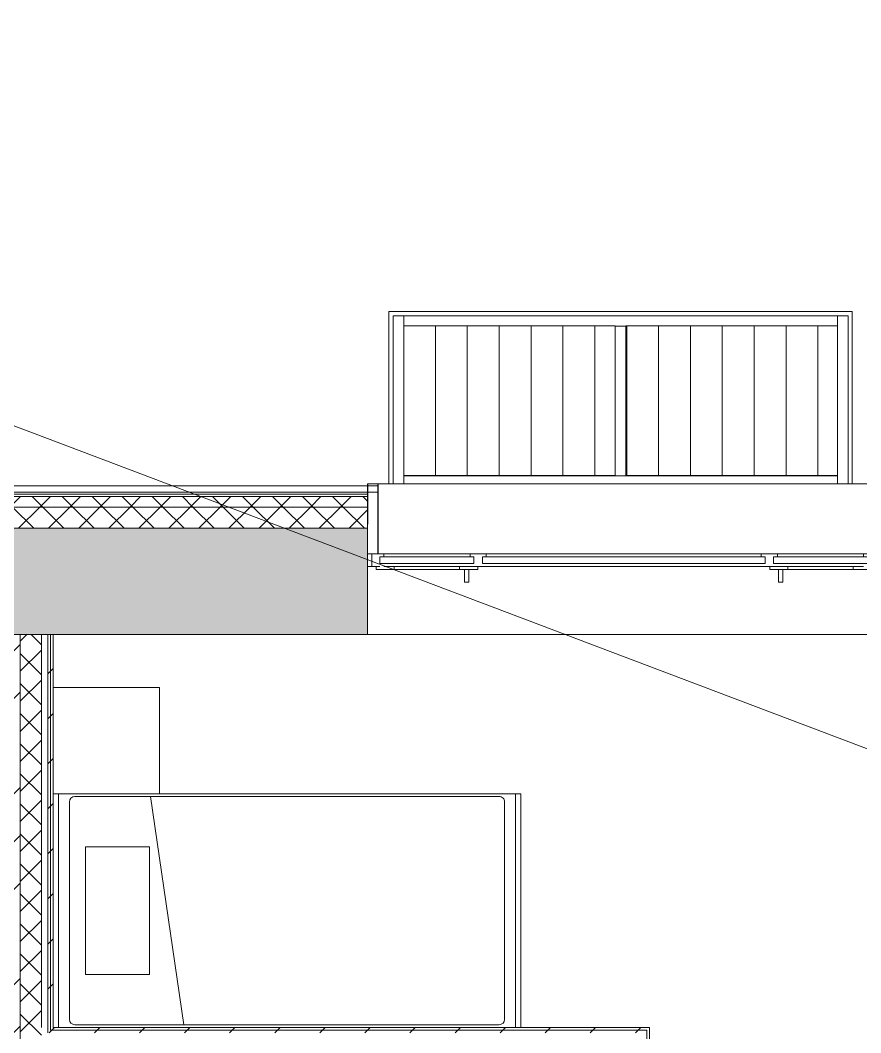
# Model space of a CAD drawing. Header units: millimetres. Extents: x -515342 to 330399, y -224905 to 507333.
# Drawn here: x -321903 to -317949, y -22069 to -17302 of the extents above; entities that cross this region are included whole.
import ezdxf

# ---------------------------------------------------------------- set-up
doc = ezdxf.new("R2010")
doc.units = ezdxf.units.MM
doc.layers.get('0').update_dxf_attribs({"lineweight": 0})
for name, color, linetype, lineweight in [('_ Окна', 7, 'Continuous', 0), ('Витраж', 7, 'Continuous', 0), ('Мебель', 7, 'Continuous', 0), ('Окна', 7, 'Continuous', 0), ('Панели витража', 7, 'Continuous', 0), ('Стены внутренние', 7, 'Continuous', 0), ('Стены наружные', 7, 'Continuous', 0), ('Стены несущие', 7, 'Continuous', 0), ('Стены отделка', 7, 'Continuous', 0), ('Стены штриховка', 7, 'Continuous', 0), ('экспертиза ДУ', 1, 'Continuous', 0)]:
    doc.layers.add(name, color=color, linetype=linetype, lineweight=lineweight)
pattern_1 = [(45, (0, 0), (-70.71068, 70.71068), []), (135, (0, 0), (-70.71068, -70.71068), [])]
pattern_2 = [(90, (0, 1380.71), (-150, 9e-15), [])]
pattern_3 = [(90, (0, 14773.38), (-150, 9e-15), [])]
pattern_4 = [(45, (-374753.14, -35598.53), (-106.066, 106.066), [])]

# ---------------------------------------------------------------- blocks, each defined once
blk = doc.blocks.new('Окно_ПВХ_3Створки_1Фрамуга-верх - АР_Окно_ОП_1820_h_х2370_3ст2фр-в-9695517-О_АР_П_1_0_000_План 1 этажа')
at = {"layer": '_ Окна'}
for p, q in [((-1129, 130), (-1205, 130)), ((-1205, 130), (-1205, 70)), ((-1185, 70), (-1185, 130)), ((-1147, 84), (-1147, 116)), ((-1147, 116), (-1129, 116)), ((-1129, 116), (-1129, 130)), ((-723, 116), (-1129, 116)), ((-647, 130), (-723, 130)), ((-723, 130), (-723, 116)), ((-723, 116), (-705, 116)), ((-705, 116), (-705, 84)), ((-665, 84), (-665, 116)), ((-665, 116), (-647, 116)), ((-647, 116), (-647, 130)), ((647, 116), (-647, 116)), ((723, 130), (647, 130)), ((647, 130), (647, 116)), ((647, 116), (665, 116)), ((665, 116), (665, 84)), ((705, 84), (705, 116)), ((705, 116), (723, 116)), ((723, 116), (723, 130)), ((1129, 116), (723, 116)), ((1129, 130), (1129, 116)), ((1205, 130), (1129, 130)), ((1129, 116), (1147, 116)), ((1147, 116), (1147, 84)), ((1185, 70), (1185, 130)), ((1205, 70), (1205, 130)), ((-1205, 70), (-1147, 70)), ((-1165, 56), (-1165, 70)), ((-1080, 56), (-1165, 56)), ((-705, 84), (-1147, 84)), ((-1080, 70), (-1080, 56)), ((-772, 70), (-772, 56)), ((-687, 56), (-772, 56)), ((-705, 70), (-665, 70)), ((-687, 70), (-687, 56)), ((665, 84), (-665, 84)), ((665, 70), (705, 70)), ((687, 56), (687, 70)), ((772, 56), (687, 56)), ((1147, 84), (705, 84)), ((772, 70), (772, 56)), ((1080, 70), (1080, 56)), ((1165, 56), (1080, 56)), ((1147, 70), (1205, 70)), ((1165, 70), (1165, 56))]:
    blk.add_line(p, q, dxfattribs=at)
at = {"layer": 'Окна'}
for p, q in [((-1129, 130), (-723, 130)), ((-647, 130), (647, 130)), ((723, 130), (1129, 130)), ((-705, 70), (-1129, 70)), ((-772, 56), (-1080, 56)), ((-748.5, -4), (-748.5, 56)), ((-728.5, 56), (-728.5, -4)), ((665, 70), (-665, 70)), ((1129, 70), (705, 70)), ((728.5, -4), (728.5, 56)), ((748.5, 56), (748.5, -4)), ((1080, 56), (772, 56)), ((-728.5, -4), (-748.5, -4)), ((748.5, -4), (728.5, -4))]:
    blk.add_line(p, q, dxfattribs=at)
blk = doc.blocks.new('Прямоугольный импост - АР_Откос_Металлический_50х330 Белый Левый-9898762-О_АР_П_1_0_000_План 1 этажа')
at = {"layer": 'Витраж'}
blk.add_line((44883.8, 16115), (47193.8, 16115), dxfattribs=at)
blk = doc.blocks.new('Прямоугольный импост - АР_Откос_Металлический_50х330 Белый Правый-9899492-О_АР_П_1_0_000_План 1 этажа')
at = {"layer": 'Витраж', "lineweight": 18}
for p, q in [((-50, -290), (-50, 40)), ((-50, 40), (0, 40)), ((-1, 39), (-49, 39)), ((-49, 39), (-49, -290)), ((-1, -150), (-1, 39)), ((0, 40), (0, -150)), ((0, -150), (-1, -150))]:
    blk.add_line(p, q, dxfattribs=at)
blk = doc.blocks.new('Системная панель - АР_ПанельВитража_Монолитный поликарбонат 6мм-V157-О_АР_П_1_0_000_План 1 этажа')
at = {"layer": 'Панели витража'}
h = blk.add_hatch(dxfattribs=at)
h.set_pattern_fill('FP_67', color=256, style=0, pattern_type=2)
h.set_pattern_definition(pattern_2)
h.paths.add_polyline_path([(55699.9, 16154.1), (56694.9, 16154.1), (56694.9, 16859), (55699.9, 16859)])
h = blk.add_hatch(dxfattribs=at)
h.set_pattern_fill('FP_68', color=256, style=0, pattern_type=2)
h.set_pattern_definition(pattern_3)
h.paths.add_polyline_path([(55921.5, 16152.6), (56694.9, 16152.6), (56694.9, 16154.1), (55699.9, 16154.1), (55699.9, 16152.6)])
for p, q in [((56694.9, 16859), (55699.9, 16859)), ((55699.9, 16859), (55699.9, 16154.1)), ((56694.9, 16154.1), (56694.9, 16859)), ((55699.9, 16154.1), (56694.9, 16154.1)), ((55699.9, 16152.2), (55699.9, 16154.1)), ((56694.9, 16152.2), (56694.9, 16154.1))]:
    blk.add_line(p, q, dxfattribs=at)
blk = doc.blocks.new('Прямоугольный импост - АР_Импост_50х50 _труба_-10238076-О_АР_П_1_0_000_План 1 этажа')
at = {"layer": 'Витраж'}
for p, q in [((18736.4, 16859), (18736.4, 16905)), ((19756.4, 16905), (18736.4, 16905)), ((19756.4, 16857.4), (19731.4, 16857.4))]:
    blk.add_line(p, q, dxfattribs=at)
blk = doc.blocks.new('Прямоугольный импост - АР_Импост_50х50 _труба_-10238077-О_АР_П_1_0_000_План 1 этажа')
at = {"layer": 'Витраж'}
for p, q in [((55674.9, 16152.6), (56694.9, 16152.6)), ((56694.9, 16152.6), (56694.9, 16115))]:
    blk.add_line(p, q, dxfattribs=at)
blk = doc.blocks.new('Прямоугольный импост - АР_Импост_50х50 _труба_-V158-О_АР_П_1_0_000_План 1 этажа')
at = {"layer": 'Витраж'}
for p, q in [((56694.9, 16905), (56744.9, 16905)), ((56694.9, 16859), (56694.9, 16905)), ((56744.9, 16115), (56744.9, 16905)), ((56694.9, 16115), (56694.9, 16152.6))]:
    blk.add_line(p, q, dxfattribs=at)
blk = doc.blocks.new('Прямоугольный импост - АР_Импост_50х50 _труба_-V159-О_АР_П_1_0_000_План 1 этажа')
at = {"layer": 'Витраж'}
for p, q in [((54604.9, 16905), (54654.9, 16905)), ((54604.9, 16905), (54604.9, 16115)), ((54654.9, 16905), (54654.9, 16859)), ((54654.9, 16152.6), (54654.9, 16115))]:
    blk.add_line(p, q, dxfattribs=at)
blk = doc.blocks.new('Системная панель - АР_ПанельВитража_Монолитный поликарбонат 6мм-V160-О_АР_П_1_0_000_План 1 этажа')
at = {"layer": 'Панели витража'}
h = blk.add_hatch(dxfattribs=at)
h.set_pattern_fill('FP_67', color=256, style=0, pattern_type=2)
h.set_pattern_definition(pattern_2)
h.paths.add_polyline_path([(55649.9, 16154.1), (55649.9, 16859), (54654.9, 16859), (54654.9, 16154.1)])
h = blk.add_hatch(dxfattribs=at)
h.set_pattern_fill('FP_68', color=256, style=0, pattern_type=2)
h.set_pattern_definition(pattern_3)
h.paths.add_polyline_path([(54654.9, 16152.6), (55649.9, 16152.6), (55649.9, 16154.1), (54654.9, 16154.1)])
for p, q in [((55649.9, 16859), (54654.9, 16859)), ((54654.9, 16859), (54654.9, 16154.1)), ((55649.9, 16154.1), (55649.9, 16859)), ((54654.9, 16154.1), (55649.9, 16154.1)), ((54654.9, 16152.2), (54654.9, 16154.1)), ((55649.9, 16152.2), (55649.9, 16154.1))]:
    blk.add_line(p, q, dxfattribs=at)
blk = doc.blocks.new('Прямоугольный импост - АР_Импост_50х50 _труба_-10238080-О_АР_П_1_0_000_План 1 этажа')
at = {"layer": 'Витраж'}
for p, q in [((20776.4, 16905), (19756.4, 16905)), ((20776.4, 16905), (20776.4, 16859)), ((19781.4, 16857.4), (19756.4, 16857.4))]:
    blk.add_line(p, q, dxfattribs=at)
blk = doc.blocks.new('Прямоугольный импост - АР_Импост_50х50 _труба_-10238081-О_АР_П_1_0_000_План 1 этажа')
at = {"layer": 'Витраж'}
for p, q in [((54654.9, 16115), (54654.9, 16152.6)), ((54654.9, 16152.6), (55674.9, 16152.6))]:
    blk.add_line(p, q, dxfattribs=at)
blk = doc.blocks.new('Прямоугольный импост - АР_Импост_50х50 _труба_-V161-О_АР_П_1_0_000_План 1 этажа')
at = {"layer": 'Витраж'}
for p, q in [((55649.9, 16857.4), (55699.9, 16857.4)), ((55699.9, 16152.6), (55649.9, 16152.6))]:
    blk.add_line(p, q, dxfattribs=at)
blk = doc.blocks.new('СД_Люблино_Фасады_rvt-1-О_АР_П_1_0_000_План 1 этажа')
at = {"layer": 'Стены внутренние'}
h = blk.add_hatch(dxfattribs=at)
h.set_pattern_fill('FP_1', color=256, style=0, pattern_type=2)
h.set_pattern_definition([(45, (0, 0), (-224.5064, 224.5064), []), (45, (224.5, 0), (-224.5064, 224.5064), [396.875, -79.375, 3.353, -76.022])])
h.paths.add_polyline_path([(95008.7, 15405), (95268.9, 15405), (95268.9, 15905), (93672.7, 15905), (93672.7, 15405), (94120.4, 15405)])
h.paths.add_polyline_path([(101935, 15405), (101935, 15905), (97278.9, 15905), (97278.9, 15405), (101435, 15405)])
h.paths.add_polyline_path([(91662.7, 15405), (91662.7, 15905), (90062.5, 15905), (90062.5, 15405), (91455.3, 15405)])
h.paths.add_polyline_path([(88052.5, 15405), (88052.5, 15905), (86472.6, 15905), (86472.6, 15405), (87902, 15405)])
h.paths.add_polyline_path([(83460.2, 15405), (84462.6, 15405), (84462.6, 15905), (82935.3, 15905), (82935.3, 15405)])
h.paths.add_polyline_path([(80925.3, 15405), (80925.3, 15905), (79340.3, 15905), (79340.3, 15405), (80795.2, 15405)])
h.paths.add_polyline_path([(72144.8, 15405), (73729.7, 15405), (73729.7, 15905), (72144.8, 15905), (72144.8, 15520.8)])
h.paths.add_polyline_path([(70134.8, 15405), (70134.8, 15905), (68493.6, 15905), (68493.6, 15405), (69731.3, 15405)])
h.paths.add_polyline_path([(76353.4, 15405), (77330.3, 15405), (77330.3, 15905), (75739.7, 15905), (75739.7, 15405)])
h.paths.add_polyline_path([(60500.1, 15405), (62868.6, 15405), (62868.6, 15905), (60500.1, 15905), (60500.1, 15725)])
h.paths.add_polyline_path([(64878.6, 15405), (66483.6, 15405), (66483.6, 15905), (64878.6, 15905), (64878.6, 15520.8)])
h.paths.add_polyline_path([(58090.1, 15405), (58090.1, 15905), (56894.2, 15905), (56894.2, 15405), (57698.2, 15405)])
h.paths.add_polyline_path([(51650.9, 15405), (54484.2, 15405), (54484.2, 15905), (51650.9, 15905)])
h.paths.add_polyline_path([(49990.9, 15405), (49990.9, 15905), (47243.8, 15905), (47243.8, 15405), (49703, 15405)])
h.paths.add_polyline_path([(40819.6, 15405), (41213.8, 15405), (41213.8, 15905), (38819.5, 15905), (38819.5, 15405), (39931.2, 15405)])
h.paths.add_polyline_path([(44833.8, 15405), (44833.8, 15905), (43623.8, 15905), (43623.8, 15405), (44430.3, 15405)])
h.paths.add_polyline_path([(36809.5, 15405), (36809.5, 15905), (35219.5, 15905), (35219.5, 15405), (36406, 15405)])
h.paths.add_polyline_path([(29609.5, 15405), (29609.5, 15905), (28023.1, 15905), (28023.1, 15405), (29271.1, 15405)])
h.paths.add_polyline_path([(31619.5, 15405), (33209.5, 15405), (33209.5, 15905), (31619.5, 15905), (31619.5, 15520.8)])
h.paths.add_polyline_path([(17210.3, 15405), (18800.9, 15405), (18800.9, 15905), (17210.3, 15905), (17210.3, 15725)])
h.paths.add_polyline_path([(20810.9, 15405), (22415.8, 15405), (22415.8, 15905), (20810.9, 15905), (20810.9, 15725)])
h.paths.add_polyline_path([(15200.3, 15405), (15200.3, 15905), (13615.3, 15905), (13615.3, 15405), (15057.5, 15405)])
h.paths.add_polyline_path([(24425.8, 15405), (26013.1, 15405), (26013.1, 15905), (24425.8, 15905), (24425.8, 15520.8)])
h.paths.add_polyline_path([(10024.1, 15405), (11605.3, 15405), (11605.3, 15905), (10024.1, 15905), (10024.1, 15725)])
h.paths.add_polyline_path([(6409.2, 15405), (8014.1, 15405), (8014.1, 15905), (6409.2, 15905), (6409.2, 15725)])
h.paths.add_polyline_path([(4399.2, 15405), (4399.2, 15905), (2875, 15905), (2875, 15405), (4397.3, 15405)])
h.paths.add_polyline_path([(1325, 15405), (1325, 15905), (-305, 15905), (-305, 15405), (843.9, 15405)])
at = {"layer": 'Стены наружные'}
h = blk.add_hatch(dxfattribs=at)
h.set_pattern_fill('FP_10', color=256, style=0, pattern_type=2)
h.set_pattern_definition(pattern_1)
h.paths.add_polyline_path([(102085, 16005), (102085, 16055), (97278.9, 16055), (97278.9, 16005), (102035, 16005)])
h.paths.add_polyline_path([(95268.9, 16005), (95268.9, 16055), (93672.7, 16055), (93672.7, 16005), (95008.7, 16005)])
h.paths.add_polyline_path([(83460.2, 16005), (84462.6, 16005), (84462.6, 16055), (82935.3, 16055), (82935.3, 16005)])
h.paths.add_polyline_path([(86472.6, 16005), (88052.5, 16005), (88052.5, 16055), (86472.6, 16055)])
h.paths.add_polyline_path([(80925.3, 16005), (80925.3, 16055), (79340.3, 16055), (79340.3, 16005), (80795.2, 16005)])
h.paths.add_polyline_path([(90062.5, 16005), (91662.7, 16005), (91662.7, 16055), (90062.5, 16055)])
h.paths.add_polyline_path([(77330.3, 16005), (77330.3, 16055), (75739.7, 16055), (75739.7, 16005), (77241.8, 16005)])
h.paths.add_polyline_path([(51650.9, 16005), (54484.2, 16005), (54484.2, 16055), (51650.9, 16055)])
h.paths.add_polyline_path([(70134.8, 16005), (70134.8, 16055), (68493.6, 16055), (68493.6, 16005), (69246.7, 16005)])
h.paths.add_polyline_path([(61251.5, 16005), (62868.6, 16005), (62868.6, 16055), (60500.1, 16055), (60500.1, 16005)])
h.paths.add_polyline_path([(72144.8, 16005), (73729.7, 16005), (73729.7, 16055), (72144.8, 16055)])
h.paths.add_polyline_path([(57698.2, 16005), (58090.1, 16005), (58090.1, 16055), (56894.2, 16055), (56894.2, 16005)])
h.paths.add_polyline_path([(66483.6, 16005), (66483.6, 16055), (64878.6, 16055), (64878.6, 16005), (65693.3, 16005)])
h.paths.add_polyline_path([(49990.9, 16005), (49990.9, 16055), (47243.8, 16055), (47243.8, 16005), (49703, 16005)])
h.paths.add_polyline_path([(36377.8, 16005), (36809.5, 16005), (36809.5, 16055), (35219.5, 16055), (35219.5, 16005), (35489.5, 16005)])
h.paths.add_polyline_path([(39042.9, 16005), (41213.8, 16005), (41213.8, 16055), (38819.5, 16055), (38819.5, 16005)])
h.paths.add_polyline_path([(44373, 16005), (44833.8, 16005), (44833.8, 16055), (43623.8, 16055), (43623.8, 16005)])
h.paths.add_polyline_path([(29271.1, 16005), (29609.5, 16005), (29609.5, 16055), (28023.1, 16055), (28023.1, 16005), (28382.7, 16005)])
h.paths.add_polyline_path([(24425.8, 16005), (26013.1, 16005), (26013.1, 16055), (24425.8, 16055)])
h.paths.add_polyline_path([(33209.5, 16005), (33209.5, 16055), (31619.5, 16055), (31619.5, 16005), (32824.4, 16005)])
h.paths.add_polyline_path([(11605.3, 16005), (11605.3, 16055), (10024.1, 16055), (10024.1, 16005), (11504.1, 16005)])
h.paths.add_polyline_path([(20810.9, 16005), (22415.8, 16005), (22415.8, 16055), (20810.9, 16055)])
h.paths.add_polyline_path([(18610.9, 16005), (18800.9, 16005), (18800.9, 16055), (17210.3, 16055), (17210.3, 16005), (17722.5, 16005)])
h.paths.add_polyline_path([(15200.3, 16005), (15200.3, 16055), (13615.3, 16055), (13615.3, 16005), (15057.5, 16005)])
h.paths.add_polyline_path([(8014.1, 16005), (8014.1, 16055), (6409.2, 16055), (6409.2, 16005), (7950.7, 16005)])
h.paths.add_polyline_path([(397.7, 16005), (397.7, 16055), (-405, 16055), (-405, 16005), (-44.4, 16005)])
h.paths.add_polyline_path([(4399.2, 16005), (4399.2, 16055), (3897.7, 16055), (3897.7, 16005), (4397.3, 16005)])
h = blk.add_hatch(dxfattribs=at)
h.set_pattern_fill('FP_10', color=256, style=0, pattern_type=2)
h.set_pattern_definition(pattern_1)
h.paths.add_polyline_path([(93672.7, 15905), (95268.9, 15905), (95268.9, 16005), (93672.7, 16005)])
h.paths.add_polyline_path([(102035, 15905), (102035, 16005), (97278.9, 16005), (97278.9, 15905), (101935, 15905)])
h.paths.add_polyline_path([(84348.6, 15905), (84462.6, 15905), (84462.6, 16005), (82935.3, 16005), (82935.3, 15905), (83460.2, 15905)])
h.paths.add_polyline_path([(87013.6, 15905), (88052.5, 15905), (88052.5, 16005), (86472.6, 16005), (86472.6, 15905)])
h.paths.add_polyline_path([(90062.5, 15905), (91662.7, 15905), (91662.7, 16005), (90062.5, 16005)])
h.paths.add_polyline_path([(73688.4, 15905), (73729.7, 15905), (73729.7, 16005), (72144.8, 16005), (72144.8, 15905), (72800.1, 15905)])
h.paths.add_polyline_path([(75739.7, 15905), (77330.3, 15905), (77330.3, 16005), (75739.7, 16005)])
h.paths.add_polyline_path([(79340.3, 15905), (80925.3, 15905), (80925.3, 16005), (79340.3, 16005)])
h.paths.add_polyline_path([(69246.7, 15905), (70134.8, 15905), (70134.8, 16005), (68493.6, 16005), (68493.6, 15905)])
h.paths.add_polyline_path([(62868.6, 15905), (62868.6, 16005), (60500.1, 16005), (60500.1, 15905), (62139.9, 15905)])
h.paths.add_polyline_path([(65693.3, 15905), (66483.6, 15905), (66483.6, 16005), (64878.6, 16005), (64878.6, 15905)])
h.paths.add_polyline_path([(52368.1, 15905), (54484.2, 15905), (54484.2, 16005), (51650.9, 16005), (51650.9, 15905)])
h.paths.add_polyline_path([(58090.1, 15905), (58090.1, 16005), (56894.2, 16005), (56894.2, 15905), (57698.2, 15905)])
h.paths.add_polyline_path([(47926.3, 15905), (49990.9, 15905), (49990.9, 16005), (47243.8, 16005), (47243.8, 15905)])
h.paths.add_polyline_path([(43623.8, 15905), (44833.8, 15905), (44833.8, 16005), (43623.8, 16005)])
h.paths.add_polyline_path([(41213.8, 15905), (41213.8, 16005), (38819.5, 16005), (38819.5, 15905), (40819.6, 15905)])
h.paths.add_polyline_path([(31936.1, 15905), (33209.5, 15905), (33209.5, 16005), (31619.5, 16005), (31619.5, 15905)])
h.paths.add_polyline_path([(36809.5, 15905), (36809.5, 16005), (35219.5, 16005), (35219.5, 15905), (36377.8, 15905)])
h.paths.add_polyline_path([(29609.5, 15905), (29609.5, 16005), (28023.1, 16005), (28023.1, 15905), (29271.1, 15905)])
h.paths.add_polyline_path([(26013.1, 15905), (26013.1, 16005), (24425.8, 16005), (24425.8, 15905), (25717.7, 15905)])
h.paths.add_polyline_path([(20810.9, 15905), (22415.8, 15905), (22415.8, 16005), (20810.9, 16005)])
h.paths.add_polyline_path([(18800.9, 15905), (18800.9, 16005), (17210.3, 16005), (17210.3, 15905), (18610.9, 15905)])
h.paths.add_polyline_path([(15057.5, 15905), (15200.3, 15905), (15200.3, 16005), (13615.3, 16005), (13615.3, 15905)])
h.paths.add_polyline_path([(11504.1, 15905), (11605.3, 15905), (11605.3, 16005), (10024.1, 16005), (10024.1, 15905)])
h.paths.add_polyline_path([(8014.1, 15905), (8014.1, 16005), (6409.2, 16005), (6409.2, 15905), (7950.7, 15905)])
h.paths.add_polyline_path([(-44.4, 15905), (397.7, 15905), (397.7, 16005), (-305, 16005), (-305, 15905)])
h.paths.add_polyline_path([(4399.2, 15905), (4399.2, 16005), (3897.7, 16005), (3897.7, 15905), (4397.3, 15905)])
at = {"layer": 'Стены внутренние'}
for p, q in [((54584.9, 16925), (56764.9, 16925)), ((54584.9, 16925), (54584.9, 16905)), ((56764.9, 16905), (56764.9, 16925)), ((54584.9, 16115), (54584.9, 16905)), ((56764.9, 16905), (56764.9, 16115)), ((52170.9, 16105), (54484.2, 16105)), ((54485, 16075), (54533.4, 16075)), ((54485.2, 16105), (54533.3, 16105)), ((56894.2, 15405), (54484.2, 15405))]:
    blk.add_line(p, q, dxfattribs=at)
at = {"layer": 'Стены несущие'}
for p, q in [((54484.2, 15905), (51650.9, 15905)), ((51650.9, 15905), (54484.2, 15905)), ((54484.2, 15785), (54484.2, 15905)), ((54484.2, 15405), (54484.2, 15725)), ((51650.9, 15405), (54484.2, 15405))]:
    blk.add_line(p, q, dxfattribs=at)
at = {"layer": 'Стены отделка', "lineweight": 9}
for p, q in [((54484.2, 16075), (51650.9, 16075)), ((54484.2, 16065), (54484.2, 16075)), ((54484.2, 16055), (54484.2, 16065)), ((54484.2, 16005), (54484.2, 16055)), ((54484.2, 15905), (54484.2, 16005))]:
    blk.add_line(p, q, dxfattribs=at)
at = {"layer": 'Стены штриховка'}
for p, q in [((54484.2, 16065), (51650.9, 16065)), ((54484.2, 16055), (51650.9, 16055)), ((51650.9, 16055), (54484.2, 16055)), ((54484.2, 16005), (51650.9, 16005))]:
    blk.add_line(p, q, dxfattribs=at)
at = {"layer": 'Витраж', "lineweight": 9}
for name, p in [('Прямоугольный импост - АР_Импост_50х50 _труба_-V159-О_АР_П_1_0_000_План 1 этажа', (0, 0)), ('Прямоугольный импост - АР_Импост_50х50 _труба_-10238076-О_АР_П_1_0_000_План 1 этажа', (35918.5, 0)), ('Прямоугольный импост - АР_Импост_50х50 _труба_-10238080-О_АР_П_1_0_000_План 1 этажа', (35918.5, 0)), ('Прямоугольный импост - АР_Импост_50х50 _труба_-V158-О_АР_П_1_0_000_План 1 этажа', (0, 0)), ('Прямоугольный импост - АР_Импост_50х50 _труба_-V161-О_АР_П_1_0_000_План 1 этажа', (0, 0)), ('Прямоугольный импост - АР_Откос_Металлический_50х330 Белый Левый-9898762-О_АР_П_1_0_000_План 1 этажа', (9650.5, 0)), ('Прямоугольный импост - АР_Импост_50х50 _труба_-10238081-О_АР_П_1_0_000_План 1 этажа', (0, 0)), ('Прямоугольный импост - АР_Импост_50х50 _труба_-10238077-О_АР_П_1_0_000_План 1 этажа', (0, 0))]:
    blk.add_blockref(name, p, dxfattribs=at)
at = {"layer": 'Витраж', "lineweight": 9, "extrusion": (0, 0, -1)}
blk.add_blockref('Прямоугольный импост - АР_Откос_Металлический_50х330 Белый Правый-9899492-О_АР_П_1_0_000_План 1 этажа', (-54484.2, 16075), dxfattribs=at)
at = {"layer": 'Окна', "lineweight": 9}
blk.add_blockref('Окно_ПВХ_3Створки_1Фрамуга-верх - АР_Окно_ОП_1820_h_х2370_3ст2фр-в-9695517-О_АР_П_1_0_000_План 1 этажа', (55689.2, 15655), dxfattribs=at)
at = {"layer": 'Панели витража', "lineweight": 9}
for name in ['Системная панель - АР_ПанельВитража_Монолитный поликарбонат 6мм-V160-О_АР_П_1_0_000_План 1 этажа', 'Системная панель - АР_ПанельВитража_Монолитный поликарбонат 6мм-V157-О_АР_П_1_0_000_План 1 этажа']:
    blk.add_blockref(name, (0, 0), dxfattribs=at)
blk = doc.blocks.new('Кровать-Больница - 1100 x 2200 мм-V6-О_АР_П_1_0_000_План 1 этажа')
at = {"layer": 'Мебель'}
for p, q in [((-141.5, 683.6), (958.5, 683.6)), ((958.5, 709), (958.5, 683.6)), ((958.5, -1465.6), (958.5, 683.6)), ((-103.4, 632.8), (920.4, 632.8)), ((-128.8, -1389.4), (-128.8, 607.4)), ((945.8, -1389.4), (945.8, 607.4)), ((108.5, 556.6), (108.5, 256.6)), ((108.5, 556.6), (708.5, 556.6)), ((708.5, 556.6), (708.5, 256.6)), ((945.8, 251.8), (-128.8, 95.1)), ((108.5, 256.6), (708.5, 256.6)), ((-103.4, -1414.8), (920.4, -1414.8)), ((-141.5, -1465.6), (958.5, -1465.6)), ((958.5, -1465.6), (958.5, -1491)), ((-141.5, -1491), (958.5, -1491))]:
    blk.add_line(p, q, dxfattribs=at)
for centre, start, end in [((-103.4, 607.4), 90, 180), ((920.4, 607.4), 0, 90), ((-103.4, -1389.4), 180, 270), ((920.4, -1389.4), 270, 0)]:
    blk.add_arc(centre, 25.4, start, end, dxfattribs=at)
blk = doc.blocks.new('Прикроватная тумба - Прикроватная тумба-8752864-О_АР_П_1_0_000_План 1 этажа')
at = {"layer": 'Мебель'}
for p, q in [((500, 500), (0, 500)), ((500, 0), (500, 500))]:
    blk.add_line(p, q, dxfattribs=at)

msp = doc.modelspace()

# ---------------------------------------------------------------- hatches: boundary and pattern name
at = {"layer": 'Стены внутренние'}
h = msp.add_hatch(dxfattribs=at)
h.set_pattern_fill('FP_1', color=256, style=0, pattern_type=2)
h.set_pattern_definition([(45, (-374753.14, -35598.53), (-224.5064, 224.5064), []), (45, (-374528.64, -35598.53), (-224.5064, 224.5064), [396.875, -79.375, 3.353, -76.022])])
h.paths.add_polyline_path([(-322293.1427, -25813.5295), (-321903.1427, -25813.5295), (-321903.1427, -20193.5295), (-322293.1427, -20193.5295), (-322293.1427, -20279.4794), (-322197.5062, -20279.4794), (-322197.5062, -23179.4794), (-322293.1427, -23179.4794), (-322293.1427, -24975.3954)])
h.paths.add_polyline_path([(-322093.1427, -21853.5295), (-322119.0246, -21850.1221), (-322143.1427, -21840.132), (-322163.8533, -21824.2402), (-322179.7452, -21803.5295), (-322189.7352, -21779.4114), (-322193.1427, -21753.5295), (-322189.7352, -21727.6476), (-322179.7452, -21703.5295), (-322163.8533, -21682.8188), (-322143.1427, -21666.927), (-322119.0246, -21656.9369), (-322093.1427, -21653.5295), (-322067.2608, -21656.9369), (-322043.1427, -21666.927), (-322022.432, -21682.8188), (-322006.5401, -21703.5295), (-321996.5501, -21727.6476), (-321993.1427, -21753.5295), (-321996.5501, -21779.4114), (-322006.5401, -21803.5295), (-322022.432, -21824.2402), (-322043.1427, -21840.132), (-322067.2608, -21850.1221)])
h.paths.add_polyline_path([(-322093.1427, -21453.5295), (-322119.0246, -21450.1221), (-322145.6399, -21438.2158), (-322163.8533, -21424.2402), (-322179.7452, -21403.5295), (-322189.7352, -21379.4114), (-322193.1427, -21353.5295), (-322189.7352, -21327.6476), (-322179.7452, -21303.5295), (-322162.9771, -21282.1465), (-322143.1427, -21266.927), (-322119.0246, -21256.9369), (-322093.1427, -21253.5295), (-322067.2608, -21256.9369), (-322043.1427, -21266.927), (-322022.432, -21282.8188), (-322006.5401, -21303.5295), (-321996.5501, -21327.6476), (-321993.1427, -21353.5295), (-321996.5501, -21379.4114), (-322006.5401, -21403.5295), (-322022.432, -21424.2402), (-322043.1427, -21440.132), (-322067.2608, -21450.1221)])
h.paths.add_polyline_path([(-322093.1427, -21093.5295), (-322119.0246, -21090.1221), (-322143.1427, -21080.132), (-322163.8533, -21064.2402), (-322179.7452, -21043.5295), (-322189.7352, -21019.4114), (-322193.1427, -20993.5295), (-322189.7352, -20967.6476), (-322179.7452, -20943.5295), (-322162.9771, -20922.1465), (-322143.1427, -20906.927), (-322119.0246, -20896.9369), (-322089.308, -20894.0343), (-322067.2608, -20896.9369), (-322043.1427, -20906.927), (-322022.432, -20922.8188), (-322006.5401, -20943.5295), (-321996.5501, -20967.6476), (-321993.1427, -20993.5295), (-321996.5501, -21019.4114), (-322006.5401, -21043.5295), (-322022.432, -21064.2402), (-322043.1427, -21080.132), (-322067.2608, -21090.1221)])
h.paths.add_polyline_path([(-322093.1427, -20713.5295), (-322119.0246, -20710.1221), (-322143.1427, -20700.132), (-322163.8533, -20684.2402), (-322179.7452, -20663.5295), (-322189.7352, -20639.4114), (-322193.1427, -20613.5295), (-322189.7352, -20587.6476), (-322179.7452, -20563.5295), (-322163.8533, -20542.8188), (-322143.1427, -20526.927), (-322119.0246, -20516.9369), (-322093.1427, -20513.5295), (-322067.2608, -20516.9369), (-322043.1427, -20526.927), (-322022.432, -20542.8188), (-322006.5401, -20563.5295), (-321996.5501, -20587.6476), (-321993.1427, -20613.5295), (-321996.5501, -20639.4114), (-322006.5401, -20663.5295), (-322022.432, -20684.2402), (-322043.1427, -20700.132), (-322067.2608, -20710.1221)])
h = msp.add_hatch(dxfattribs=at)
h.set_pattern_fill('FP_11', color=256, style=0, pattern_type=2)
h.set_pattern_definition(pattern_4)
h.paths.add_polyline_path([(-321760.6427, -22056.0295), (-321760.6427, -20193.5295), (-321773.1427, -20193.5295), (-321773.1427, -22056.0295)])
h = msp.add_hatch(dxfattribs=at)
h.set_pattern_fill('FP_11', color=256, style=0, pattern_type=2)
h.set_pattern_definition(pattern_4)
h.paths.add_polyline_path([(-321748.1427, -22043.5295), (-321748.1427, -20193.5295), (-321760.6427, -20193.5295), (-321760.6427, -22043.5295)])
h = msp.add_hatch(dxfattribs=at)
h.set_pattern_fill('FP_11', color=256, style=0, pattern_type=2)
h.set_pattern_definition(pattern_4)
h.paths.add_polyline_path([(-318968.1427, -22068.5295), (-318955.6427, -22068.5295), (-318955.6427, -22056.0295), (-321773.1427, -22056.0295), (-321773.1427, -22068.5295), (-319720.0227, -22068.5295)])
h = msp.add_hatch(dxfattribs=at)
h.set_pattern_fill('FP_11', color=256, style=0, pattern_type=2)
h.set_pattern_definition(pattern_4)
h.paths.add_polyline_path([(-318943.1427, -22056.0295), (-318943.1427, -22043.5295), (-321760.6427, -22043.5295), (-321760.6427, -22056.0295), (-318955.6427, -22056.0295)])
h = msp.add_hatch(dxfattribs=at)
h.set_pattern_fill('FP_11', color=256, style=0, pattern_type=2)
h.set_pattern_definition(pattern_4)
h.paths.add_polyline_path([(-318943.1427, -23753.5295), (-318943.1427, -22056.0295), (-318955.6427, -22056.0295), (-318955.6427, -23753.5295)])
at = {"layer": 'Стены наружные'}
h = msp.add_hatch(dxfattribs=at)
h.set_pattern_fill('FP_10', color=256, style=0, pattern_type=2)
h.set_pattern_definition([(45, (-374753.14, -35598.53), (-70.71068, 70.71068), []), (135, (-374753.14, -35598.53), (-70.71068, -70.71068), [])])
h.paths.add_polyline_path([(-321803.1427, -22098.5295), (-321803.1427, -20193.5295), (-321903.1427, -20193.5295), (-321903.1427, -22098.5295)])

# ---------------------------------------------------------------- linework, layer by layer
at = {"layer": 'Стены несущие'}
for q in [(-322293.1427, -20193.5295), (-321903.1427, -22198.5295)]:
    msp.add_line((-321903.1427, -20193.5295), q, dxfattribs=at)
at = {"layer": 'Стены отделка'}
for p, q in [((-321748.1427, -20193.5295), (-321903.1427, -20193.5295)), ((-321803.1427, -22043.5295), (-321803.1427, -20193.5295)), ((-321748.1427, -22043.5295), (-321748.1427, -20193.5295)), ((-318943.1427, -22043.5295), (-321748.1427, -22043.5295)), ((-318943.1427, -23753.5295), (-318943.1427, -22043.5295))]:
    msp.add_line(p, q, dxfattribs=at)
at = {"layer": 'Стены штриховка'}
for p, q in [((-321773.1427, -20193.5295), (-321773.1427, -22068.5295)), ((-321760.6427, -20193.5295), (-321760.6427, -22056.0295)), ((-321760.6427, -22056.0295), (-318955.6427, -22056.0295)), ((-318955.6427, -23753.5295), (-318955.6427, -22056.0295)), ((-318943.1427, -22098.5295), (-318943.1427, -22056.0295))]:
    msp.add_line(p, q, dxfattribs=at)
at = {"layer": 'экспертиза ДУ'}
msp.add_lwpolyline([(-287176.361, -32372.9313), (-451777.9117, 29956.5807)], dxfattribs=at)

# ---------------------------------------------------------------- block references
msp.add_blockref('СД_Люблино_Фасады_rvt-1-О_АР_П_1_0_000_План 1 этажа', (-374753.1427, -35598.5295))
at = {"layer": 'Мебель'}
msp.add_blockref('Прикроватная тумба - Прикроватная тумба-8752864-О_АР_П_1_0_000_План 1 этажа', (-321748.1427, -20943.5295), dxfattribs=at)
at = {"layer": 'Мебель', "rotation": 90.00000000000031}
msp.add_blockref('Кровать-Больница - 1100 x 2200 мм-V6-О_АР_П_1_0_000_План 1 этажа', (-321039.1361, -21902.0115), dxfattribs=at)

doc.saveas('drawing.dxf')
